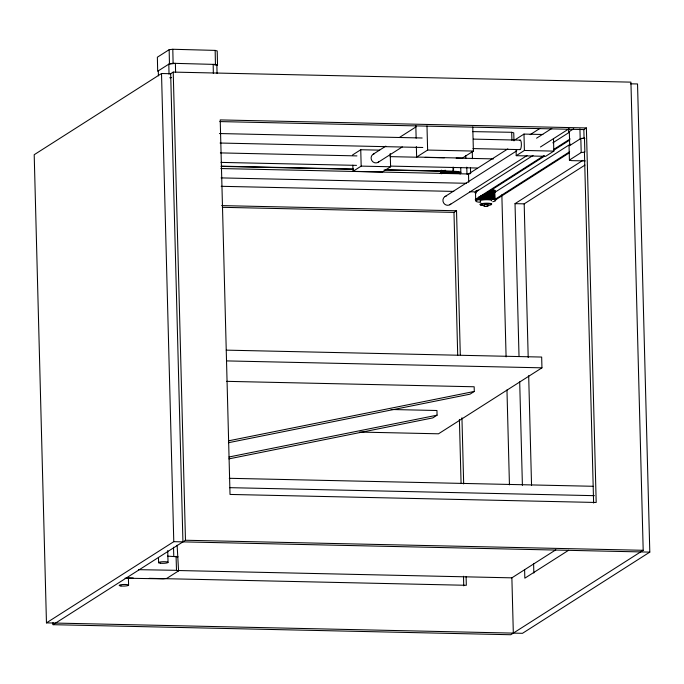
<?xml version="1.0" encoding="UTF-8"?>
<svg xmlns="http://www.w3.org/2000/svg" width="684" height="684" viewBox="0 0 684 684"><rect width="100%" height="100%" fill="white"/><g stroke="black" fill="none" stroke-linecap="round" stroke-linejoin="round"><path stroke-width="1.03" d="M484.52 204.371L487.367 204.619M481.527 195.658L481.613 198.548L489.163 198.266L488.949 191.52M488.872 191.588L489.163 198.266M533.05 155.439L475.132 192.409A10.696 1.804 -1.8 0 0 476.004 193.307M544.062 155.576L475.346 199.429A10.696 1.804 -1.8 0 0 476.218 200.327M494.455 192.58L570.328 144.162M495.96 199.642L569.165 152.934M460.084 173.522A10.696 1.821 -1.5 0 0 454.458 171.274L452.748 171.479L453.919 171.504A9.311 1.582 -1.5 0 1 456.006 171.658M494.173 192.221L494.532 199.839M169.153 49.693L157.371 57.208L157.679 71.247L169.452 63.74L173.112 63.304L215.451 64.433L217.521 65.023L217.213 50.975L215.152 50.394L172.804 49.265L169.153 49.693L169.452 63.74M53.01 622.56L53.07 624.689L510.777 634.735L643.191 550.295L630.93 82.14L173.223 72.094L170.675 73.718L161.518 73.513L34.2 154.712L46.461 622.867L522.482 633.316L649.8 552.116L637.539 83.961L630.417 83.807M213.357 73.402L213.169 64.373L216.879 65.425L217.521 65.023M352.568 154.952L360.75 149.736L379.654 150.147M373.276 154.148L385.827 146.145M399.268 137.57L416.299 126.702M352.841 165.195L353.004 171.333L361.178 166.118L390.59 166.768L390.239 153.455M378.064 162.356L402.269 146.923M390.59 166.768L382.407 171.983L353.004 171.333M416.359 146.581L416.633 157.063L427.62 150.061L473.388 151.07L472.764 126.959M473.388 151.07L462.41 158.072L416.633 157.063M453.663 167.247L453.406 171.496L384.117 169.974M515.796 139.297L523.978 134.081L542.882 134.492M220.829 168.538L468.506 173.975L507.819 148.907M530.151 134.662L539.984 128.395M445.096 196.522L516.83 150.779M536.555 138.202L551.791 128.481M516.069 149.54L516.232 155.678L524.406 150.463L553.818 151.113L553.493 138.818M449.884 204.73L526.996 155.559M540.446 146.983L569.139 128.686M573.696 128.772L568.678 131.969L568.601 128.96M552.843 142.811L569.037 132.482M222.317 207.312L453.979 212.391L456.519 210.766L460.298 354.816M219.803 121.581L583.845 129.575L586.385 127.951L596.191 502.475L230.021 494.438L220.214 119.914L586.385 127.951M553.954 149.266L570.157 138.938M544.481 156.166L476.722 199.412A9.311 1.573 -1.8 0 0 476.791 199.822M553.476 150.429L569.669 140.1M553.818 151.113L545.635 156.328L516.232 155.678M569.413 160.056L581.195 152.549L584.846 152.105L584.478 138.057L580.827 138.501L569.045 146.008L569.413 160.056L571.482 160.629L585.239 160.928M569.644 151.762L494.968 199.386L494.754 192.358M519.019 356.236L515.026 203.652L582.93 160.347M515.026 203.652L524.183 203.858L584.94 165.109M46.461 622.867L173.779 541.668L649.8 552.116M53.07 624.689L185.475 540.249L643.191 550.295M125.035 578.194L163.134 578.852L166.793 578.39L178.567 570.884L177.13 545.208M391.077 409.494L436.956 410.503L437.076 415.179L432.81 417.898L228.875 458.887M226.643 381.339L474.166 386.768L474.286 391.453L470.019 394.172L228.439 442.719M226.25 350.14L541.668 357.057L541.95 367.83L438.504 433.801L359.647 432.066M555.81 549.825L511.88 577.843L177.934 570.516M568.609 550.261L524.833 578.177L524.611 569.644M490.779 192.674L490.958 198.454L490.719 190.75L492.514 190.904L492.745 198.617L492.514 190.904M442.676 172.676L444.001 172.462L443.95 170.53M479.946 198.864L477.646 199.352M489.812 190.674L490.89 190.691M489.077 198.326L491.121 198.394M228.516 440.838L474.286 391.453M228.96 457.006L437.076 415.179M443.736 170.487L443.788 172.411L445.694 172.188L445.515 170.205M490.958 198.454L492.745 198.617M493.395 191.238L493.934 198.899M469.728 173.813L466.984 174.163L466.77 167.135M481.639 195.709L481.724 198.599L480.801 198.728L480.707 195.838M583.007 138.561L584.888 138.339M169.76 77.779L171.59 77.566M457.28 172.308L458.93 172.744M492.266 190.956L493.694 191.195M494.019 191.571L494.335 199.369M447.156 172.026L455.399 172.026M494.361 191.537L493.6 191.315M472.524 131.619L511.675 132.294L513.744 132.85L513.992 140.878M167.486 556.135L178.139 556.836M138.399 569.669L176.498 570.328L178.567 570.884M219.427 133.542L422.156 137.997M473.371 139.117L520.319 140.152M220.068 143.033L422.798 147.479M472.943 148.582L519.891 149.616M220.368 152.9L356.928 155.901M390.008 156.627L416.684 157.209M425.217 157.397L444.42 157.816M456.16 158.072L493.497 158.893M221.009 162.39L356.509 165.366M390.649 166.109L477.073 168.007M221.402 166.161L353.577 169.059M385.554 169.76L453.774 171.265M221.043 166.392L353.209 169.299M221.077 177.9L466.616 183.295M221.188 186.304L453.774 191.409M469.78 191.759L476.184 191.905M221.659 205.61L456.519 210.766M226.532 360.904L541.95 367.83M229.251 478.296L593.079 486.281M229.499 487.658L594.387 495.669M127.917 577.86L133.252 577.98M149.266 578.331L466.326 585.29L466.103 576.757M483.733 198.351L483.614 194.495M486.982 198.232L486.803 192.452M511.675 132.294L511.923 140.323M494.498 191.751L494.712 199.625M494.13 191.383L494.352 199.642M493.805 192.366L494.01 199.104M493.48 194.128L493.634 198.941M493.232 191.058L493.463 198.762M492.89 191.093L493.13 198.796M491.839 190.802L492.078 198.505M491.539 190.845L491.779 198.548M490.052 190.622L490.283 198.326M489.847 191.64L490.052 198.377M488 191.494L488.214 198.24M487.846 191.554L488.051 198.3M485.828 193.435L485.982 198.249M485.76 193.495L485.914 198.309M484.674 193.538L484.828 198.351M484.58 193.478L484.725 198.292M482.596 194.641L482.716 198.497M482.442 195.556L482.536 198.445M480.484 196.761L480.544 198.685M479.698 196.889L479.758 198.822M479.125 197.095L479.185 199.018M478.817 197.069L478.877 198.993M475.466 192.161L475.688 199.181M472.251 151.668L472.464 158.688M470.455 167.683L470.635 173.702M465.761 155.507L465.855 158.517M176.07 556.28L176.498 570.328M173.505 547.209L173.779 556.237M583.845 129.575L584.068 138.108M584.427 151.976L593.618 503.031M580.827 138.501L581.195 152.549M579.929 128.874L580.186 138.903M569.319 131.559L569.686 145.607M523.978 134.081L524.406 150.463M524.183 203.858L528.202 357.51M528.681 375.644L531.553 485.546M533.597 563.436L533.845 573.047M519.695 381.843L522.405 485.349M501.851 194.82L506.092 356.911M506.964 389.974L509.443 484.879M511.871 577.655L513.325 633.11M468.506 173.975L468.72 182.295M460.734 167.554L460.871 172.573M461.939 417.77L463.675 483.93M452.962 167.229L453.073 171.239M453.979 212.391L457.716 355.372M459.4 419.395L461.076 483.417M463.504 576.244L463.752 585.846M444.754 170.393L444.805 172.317M444.48 170.359L444.532 172.282M443.241 170.692L443.292 172.616M442.916 170.675L442.967 172.599M442.642 170.863L442.693 172.787M442.36 170.829L442.411 172.753M442.155 171.043L442.206 172.966L441.522 173.129L441.445 170.239M441.779 170.256L441.855 173.146M441.325 171.009L441.377 172.932M441.189 170.453L441.231 173.727M426.987 125.95L427.62 150.061M415.812 125.625L416.146 138.202M360.75 149.736L361.178 166.118M173.223 72.094L185.475 540.249M170.675 73.718L182.936 541.865M161.518 73.513L173.779 541.668M167.725 550.569L168.033 562.299M158.466 557.417L158.602 562.744M128.395 577.587L128.592 585.051M216.879 65.425L217.059 73.453M215.152 50.394L215.451 64.433M175.591 72.393L175.403 63.364L168.82 64.142L169.033 74.171M172.804 49.265L173.112 63.304M158.312 70.845L158.423 75.856M519.652 140.571A4.754 1.274 -88.7 0 1 521.379 144.683A4.754 1.274 -88.7 0 1 519.575 149.343M378.996 161.629A4.754 4.506 57.5 0 1 371.771 160.501A4.754 4.506 57.5 0 1 374.37 153.703M457.707 171.915A9.311 1.582 -1.5 0 1 459.468 173.043M441.633 173.65A9.961 1.693 -1.5 0 1 452.876 172.59A9.961 1.693 -1.5 0 1 460.161 174.061M440.222 173.565A9.961 1.693 -1.5 0 1 451.577 171.616A9.961 1.693 -1.5 0 1 459.776 173.539M492.574 189.716A9.961 1.684 -1.8 0 1 495.062 191.272M475.833 191.811A9.961 1.684 -1.8 0 1 478.501 190.109M484.383 205.551A5.617 0.949 -1.8 0 1 481.322 204.174A5.617 0.949 -1.8 0 1 490.514 203.917A5.617 0.949 -1.8 0 1 487.282 205.474M484.298 205.217A5.882 0.992 -1.8 0 1 480.365 204.02A5.882 0.992 -1.8 0 1 488.41 203.233A5.882 0.992 -1.8 0 1 490.941 204.559M488.761 204.986A5.882 0.992 -1.8 0 1 487.341 205.123M480.647 201.378A5.882 0.992 -1.8 0 1 485.05 199.771A5.882 0.992 -1.8 0 1 491.437 200.839M480.707 202.344A9.961 1.684 -1.8 0 1 477.663 200.002A9.961 1.684 -1.8 0 1 492.241 199.266A9.961 1.684 -1.8 0 1 492.736 201.737M490.556 190.468A9.961 1.684 -1.8 0 1 495.088 192.238M475.859 192.777A9.961 1.684 -1.8 0 1 476.928 191.469M476.098 200.48A9.961 1.684 -1.8 0 1 484.529 198.138A9.961 1.684 -1.8 0 1 495.695 199.497M450.816 204.012A4.754 4.506 57.5 0 1 443.591 202.883A4.754 4.506 57.5 0 1 446.19 196.077M484.161 206.423L487.829 206.337L484.161 206.423M120.974 585.983A4.754 0.812 -1.5 0 0 128.592 585.265A4.754 0.812 -1.5 0 0 122.077 584.572A4.754 0.812 -1.5 0 0 120.974 585.983M160.415 563.231A4.754 0.812 -1.5 0 0 168.025 562.505A4.754 0.812 -1.5 0 0 161.51 561.812A4.754 0.812 -1.5 0 0 160.415 563.231"/></g></svg>
